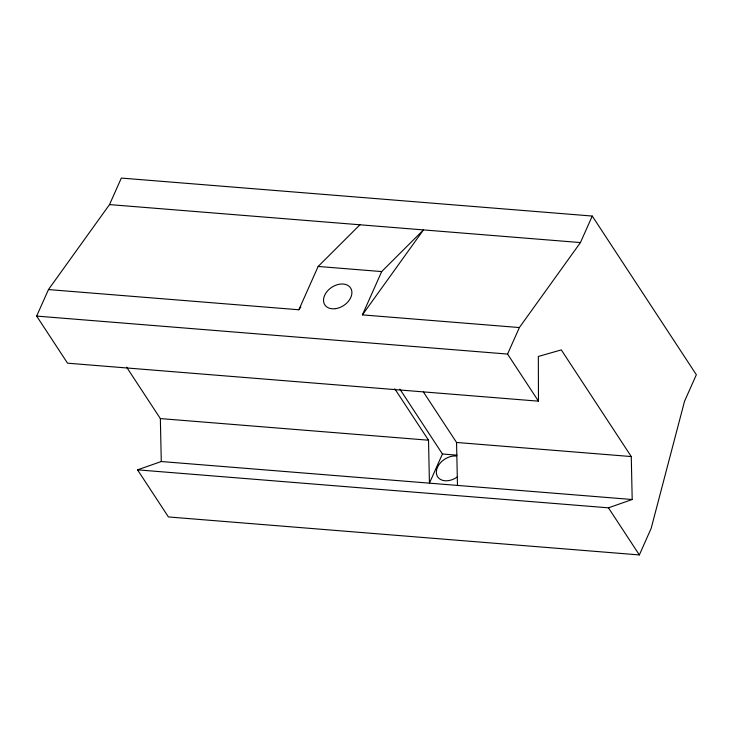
<?xml version="1.0" encoding="UTF-8"?>
<svg xmlns="http://www.w3.org/2000/svg" width="733" height="733" viewBox="0 0 733 733"><rect width="100%" height="100%" fill="white"/><g stroke="black" fill="none" stroke-linecap="round" stroke-linejoin="round"><path stroke-width="1.1" d="M36.65 316.088L48.46 289.572L109.519 204.589L121.33 178.073L592.246 216.052L696.35 374.728L684.54 401.244L651.151 528.411L639.35 554.927L168.434 516.948L137.529 469.844L161.278 461.533L632.194 499.512L631.269 456.558L561.295 349.907L538.334 356.449L538.471 401.171L67.555 363.192L36.65 316.088L507.566 354.066L538.471 401.171M48.46 289.572L298.862 309.766L318.149 266.455L359.93 224.784M362.404 314.888L381.682 271.577L423.463 229.905L362.404 314.888L519.367 327.55L580.435 242.568L592.246 216.052M399.879 389.131L442.43 453.993L429.437 483.166L428.512 440.203L394.775 388.783M507.566 354.066L519.367 327.55M298.862 309.766L300.851 306.99M137.529 469.844L608.445 507.822L632.194 499.512M109.519 204.589L580.435 242.568M318.149 266.455L381.682 271.577M126.617 367.16L160.353 418.58L428.512 440.203M423.436 391.999L456.549 442.466L631.269 456.558M442.43 453.993L457.007 455.166M608.445 507.822L639.35 554.927M456.549 442.466L457.474 485.42M160.353 418.58L161.278 461.533M457.566 476.752A15.402 10.885 -33.3 0 1 436.373 472.913A15.402 10.885 -33.3 0 1 456.054 456.008M335.778 308.639A15.402 10.885 -33.3 0 0 350.86 288.408A15.402 10.885 -33.3 0 0 326.506 292.192A15.402 10.885 -33.3 0 0 335.778 308.639"/></g></svg>
